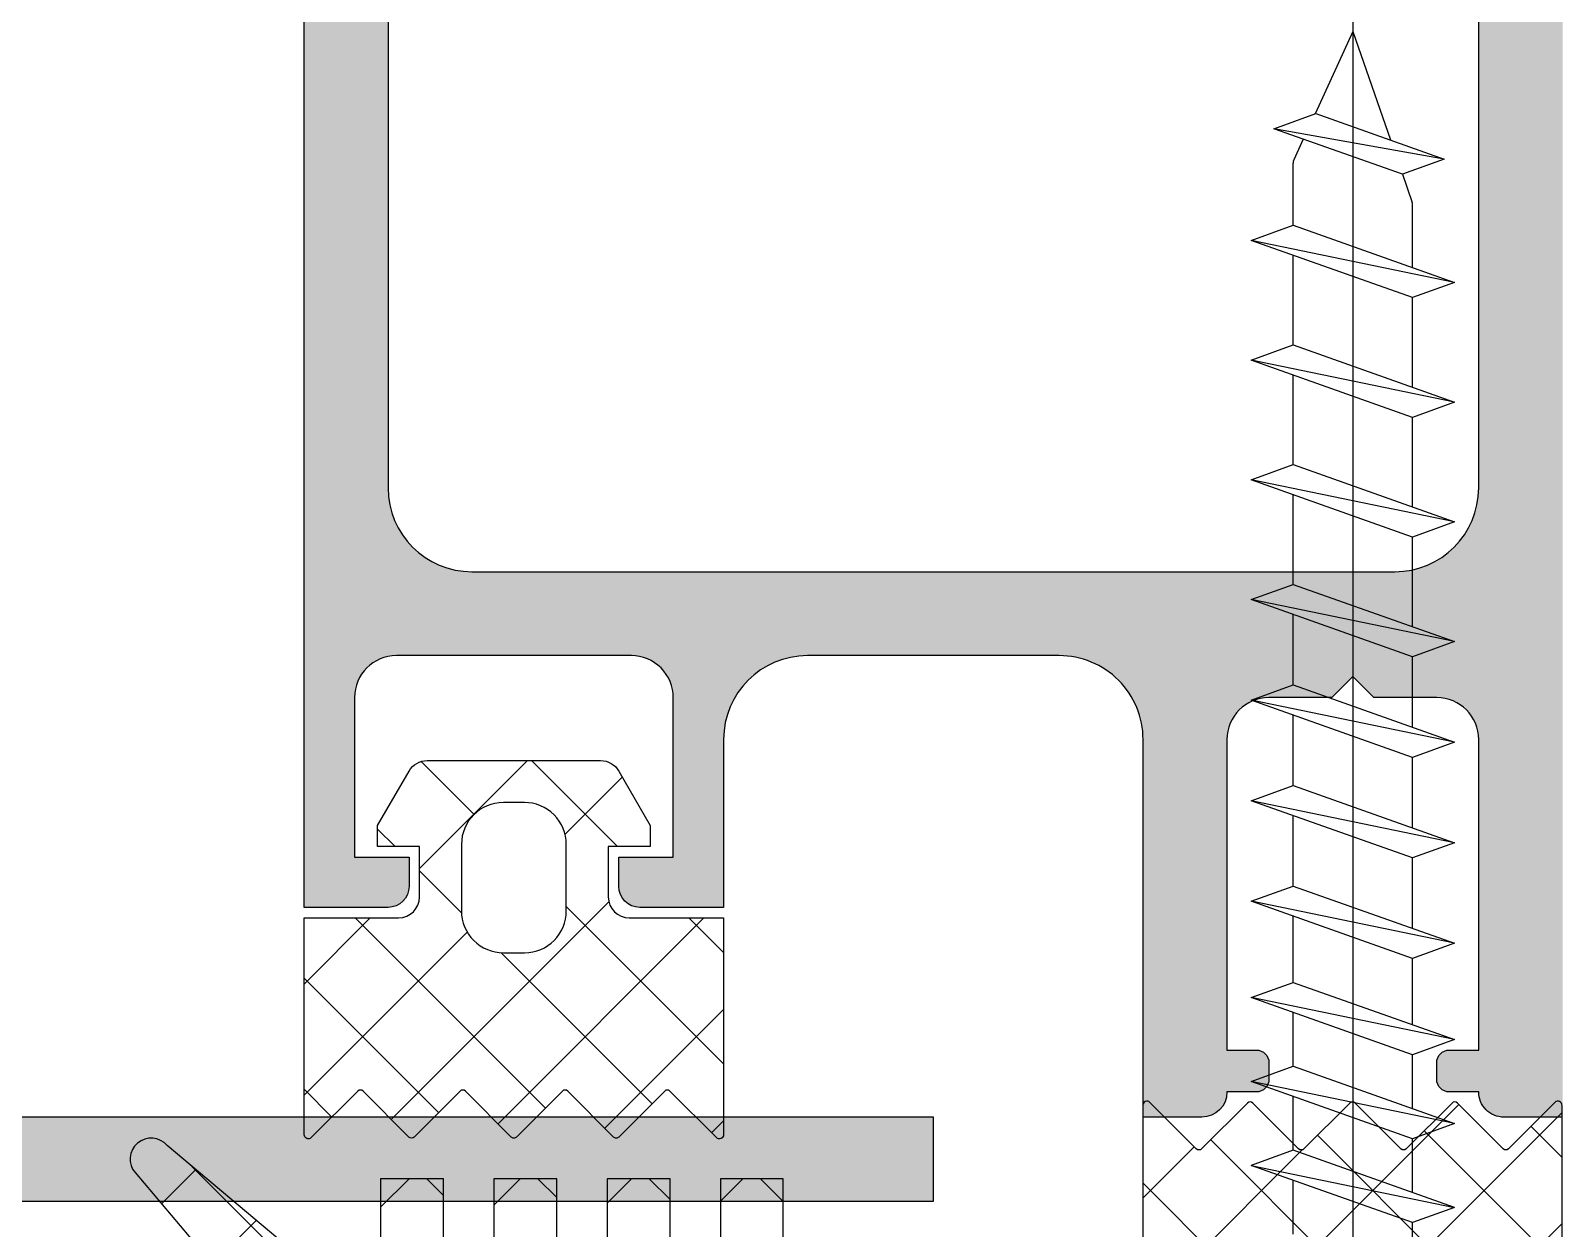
# Model space of a CAD drawing. Header units: millimetres. Extents: x 809 to 8159, y 33 to 4533.
# Drawn here: x 2927.15 to 2930.802, y 1915.356 to 1918.21 of the extents above; entities that cross this region are included whole.
import ezdxf

# ---------------------------------------------------------------- set-up
doc = ezdxf.new("R2010")
doc.units = ezdxf.units.MM
doc.linetypes.add('DASHDOT', pattern=[25.399999999999995, 12.7, -6.349999999999998, 0, -6.349999999999998])
for name, color, linetype in [('11', 11, 'Continuous'), ('EKSEN', 11, 'Continuous'), ('FITILLER', 240, 'Continuous'), ('GORUNUS-TARAMA', 11, 'Continuous')]:
    doc.layers.add(name, color=color, linetype=linetype)

# ---------------------------------------------------------------- blocks, each defined once
blk = doc.blocks.new('ajsdfxcvzx')
h = blk.add_hatch(color=256)
edge = h.paths.add_edge_path(flags=16)
edge.add_arc((34882.55768819842, -6671.153415649256), 1.400000000000043, 1.8758328224066645e-12, 45, ccw=False)
edge.add_line((34883.95768819842, -6671.153415649256), (34883.95768819842, -6672.053415649256))
edge.add_line((34883.95768819842, -6672.053415649257), (34884.15768819842, -6672.053415649257))
edge.add_arc((34884.15768819842, -6672.153415649256), 0.1, -90, 90, ccw=False)
edge.add_line((34884.15768819842, -6672.253415649257), (34883.95768819842, -6672.253415649257))
edge.add_line((34883.95768819842, -6672.253415649257), (34883.95768819842, -6674.153415649256))
edge.add_arc((34884.15768819842, -6674.153415649256), 0.2, 180, 270)
edge.add_line((34884.15768819842, -6674.353415649257), (34884.75768819842, -6674.353415649257))
edge.add_line((34884.75768819843, -6674.353415649257), (34885.75768819843, -6674.353415649257))
edge.add_line((34885.75768819843, -6674.353415649257), (34886.35768819843, -6674.353415649257))
edge.add_arc((34886.35768819843, -6674.153415649256), 0.2, 270, 360)
edge.add_line((34886.55768819842, -6674.153415649256), (34886.55768819842, -6672.453415649256))
edge.add_arc((34886.95768819842, -6672.453415649256), 0.4, 90, 180.0000000000016, ccw=False)
edge.add_line((34886.95768819842, -6672.053415649257), (34888.55768819842, -6672.053415649257))
edge.add_line((34888.55768819842, -6672.053415649257), (34888.55768819842, -6665.153415649257))
edge.add_line((34888.55768819842, -6665.153415649256), (34881.65768819842, -6665.153415649256))
edge.add_line((34881.65768819842, -6665.153415649256), (34881.65768819842, -6666.753415649257))
edge.add_arc((34881.25768819843, -6666.753415649257), 0.4, -90, 1.5916157281026244e-12, ccw=False)
edge.add_line((34881.25768819843, -6667.153415649256), (34879.55768819843, -6667.153415649256))
edge.add_arc((34879.55768819842, -6667.353415649257), 0.2, 90, 180)
edge.add_line((34879.35768819843, -6667.353415649257), (34879.35768819843, -6667.953415649257))
edge.add_line((34879.35768819843, -6667.953415649256), (34879.35768819843, -6668.953415649256))
edge.add_line((34879.35768819843, -6668.953415649256), (34879.35768819843, -6669.553415649257))
edge.add_arc((34879.55768819842, -6669.553415649257), 0.2, 180, 270)
edge.add_line((34879.55768819842, -6669.753415649257), (34881.45768819842, -6669.753415649257))
edge.add_line((34881.45768819842, -6669.753415649257), (34881.45768819842, -6669.553415649257))
edge.add_arc((34881.55768819842, -6669.553415649257), 0.1, 0, 180, ccw=False)
edge.add_line((34881.65768819842, -6669.553415649257), (34881.65768819842, -6669.753415649257))
edge.add_line((34881.65768819842, -6669.753415649257), (34882.55768819842, -6669.753415649257))
edge.add_arc((34882.55768819842, -6671.153415649256), 1.400000000000028, 44.99999999999949, 89.99999999999818, ccw=False)
edge = h.paths.add_edge_path()
edge.add_line((34885.75768819843, -6675.653415649256), (34885.75768819843, -6674.753415649257))
edge.add_arc((34885.55768819842, -6674.753415649257), 0.2, 1.6284e-12, 90)
edge.add_line((34885.55768819842, -6674.553415649257), (34884.95768819842, -6674.553415649257))
edge.add_arc((34884.95768819842, -6674.753415649257), 0.2, 90, 180)
edge.add_line((34884.75768819843, -6674.753415649257), (34884.75768819843, -6675.153415649257))
edge.add_line((34884.75768819843, -6675.153415649256), (34884.55768819843, -6675.153415649256))
edge.add_arc((34884.55768819842, -6675.103415649257), 0.05, 180, 270, ccw=False)
edge.add_line((34884.50768819843, -6675.103415649257), (34884.50768819843, -6675.033415649257))
edge.add_line((34884.50768819843, -6675.033415649256), (34884.63768819843, -6675.033415649256))
edge.add_line((34884.63768819843, -6675.033415649256), (34884.63768819843, -6674.653415649256))
edge.add_arc((34884.53768819843, -6674.653415649256), 0.1, 3.2569e-12, 90)
edge.add_line((34884.53768819843, -6674.553415649257), (34883.97768819843, -6674.553415649257))
edge.add_arc((34883.97768819843, -6674.653415649256), 0.1, 90, 180)
edge.add_line((34883.87768819842, -6674.653415649256), (34883.87768819842, -6675.033415649256))
edge.add_line((34883.87768819842, -6675.033415649256), (34884.00768819843, -6675.033415649256))
edge.add_line((34884.00768819843, -6675.033415649256), (34884.00768819843, -6675.103415649256))
edge.add_arc((34883.95768819842, -6675.103415649257), 0.05, 270, 359.9999999999088, ccw=False)
edge.add_line((34883.95768819842, -6675.153415649256), (34883.75768819843, -6675.153415649256))
edge.add_line((34883.75768819843, -6675.153415649256), (34883.75768819843, -6671.153415649256))
edge.add_arc((34882.55768819842, -6671.153415649256), 1.200000000000091, 1.6284e-12, 45.00000000000114)
edge.add_arc((34882.55768819842, -6671.153415649256), 1.199999999999945, 45.00000000000306, 90.00000000000216)
edge.add_line((34882.55768819842, -6669.953415649256), (34878.55768819842, -6669.953415649256))
edge.add_line((34878.55768819842, -6669.953415649256), (34878.55768819842, -6669.753415649257))
edge.add_arc((34878.60768819843, -6669.753415649257), 0.05, 90.00000000010408, 180.000000000013, ccw=False)
edge.add_line((34878.60768819843, -6669.703415649256), (34878.67768819843, -6669.703415649256))
edge.add_line((34878.67768819843, -6669.703415649256), (34878.67768819843, -6669.833415649256))
edge.add_line((34878.67768819843, -6669.833415649256), (34879.05768819843, -6669.833415649256))
edge.add_arc((34879.05768819842, -6669.733415649256), 0.1, 270, 360)
edge.add_line((34879.15768819842, -6669.733415649256), (34879.15768819842, -6669.173415649257))
edge.add_arc((34879.05768819842, -6669.173415649257), 0.1000000000000454, 359.9999999999772, 449.9999999999739)
edge.add_line((34879.05768819842, -6669.073415649256), (34878.67768819843, -6669.073415649256))
edge.add_line((34878.67768819843, -6669.073415649256), (34878.67768819843, -6669.203415649256))
edge.add_line((34878.67768819843, -6669.203415649256), (34878.60768819843, -6669.203415649256))
edge.add_arc((34878.60768819843, -6669.153415649256), 0.05, 180, 270, ccw=False)
edge.add_line((34878.55768819842, -6669.153415649256), (34878.55768819842, -6668.953415649256))
edge.add_line((34878.55768819842, -6668.953415649256), (34878.95768819842, -6668.953415649256))
edge.add_arc((34878.95768819842, -6668.753415649257), 0.2, 270, 360)
edge.add_line((34879.15768819842, -6668.753415649257), (34879.15768819842, -6668.153415649256))
edge.add_arc((34878.95768819842, -6668.153415649256), 0.2, 1.6284e-12, 90)
edge.add_line((34878.95768819842, -6667.953415649256), (34878.05768819842, -6667.953415649256))
edge.add_line((34878.05768819842, -6667.953415649256), (34878.05768819842, -6667.813415649256))
edge.add_arc((34878.11768819843, -6667.813415649256), 0.06000000000003639, 90, 180, ccw=False)
edge.add_line((34878.11768819843, -6667.753415649257), (34878.11768819843, -6667.683415649257))
edge.add_arc((34878.14768819843, -6667.683415649257), 0.02999999999992724, 90, 179.9999999999892, ccw=False)
edge.add_line((34878.14768819843, -6667.653415649256), (34878.18768819843, -6667.653415649256))
edge.add_arc((34878.18768819842, -6667.683415649257), 0.02999999999994998, 4.3428372009657323e-11, 90.00000000008691, ccw=False)
edge.add_line((34878.21768819842, -6667.683415649257), (34878.21768819842, -6667.753415649257))
edge.add_line((34878.21768819842, -6667.753415649257), (34878.95768819842, -6667.753415649257))
edge.add_arc((34878.95768819842, -6667.653415649256), 0.1, 270, 360)
edge.add_line((34879.05768819842, -6667.653415649256), (34879.05768819842, -6667.503415649257))
edge.add_line((34879.05768819842, -6667.503415649257), (34879.10768819842, -6667.453415649256))
edge.add_line((34879.10768819843, -6667.453415649256), (34879.05768819843, -6667.403415649256))
edge.add_line((34879.05768819842, -6667.403415649256), (34879.05768819842, -6667.253415649257))
edge.add_arc((34878.95768819842, -6667.253415649257), 0.1, 0, 90)
edge.add_line((34878.95768819842, -6667.153415649256), (34878.21768819842, -6667.153415649256))
edge.add_line((34878.21768819842, -6667.153415649256), (34878.21768819842, -6667.223415649256))
edge.add_arc((34878.18768819842, -6667.223415649257), 0.02999999999997271, 269.99999999991314, 359.9999999999566, ccw=False)
edge.add_line((34878.18768819842, -6667.253415649257), (34878.14768819842, -6667.253415649257))
edge.add_arc((34878.14768819843, -6667.223415649257), 0.02999999999993292, 180.0000000000109, 270, ccw=False)
edge.add_line((34878.11768819843, -6667.223415649257), (34878.11768819843, -6667.153415649256))
edge.add_arc((34878.11768819843, -6667.093415649257), 0.06000000000003639, 180, 270, ccw=False)
edge.add_line((34878.05768819842, -6667.093415649257), (34878.05768819842, -6666.953415649256))
edge.add_line((34878.05768819842, -6666.953415649256), (34881.25768819843, -6666.953415649256))
edge.add_arc((34881.25768819843, -6666.753415649257), 0.2, 270, 360)
edge.add_line((34881.45768819842, -6666.753415649257), (34881.45768819842, -6666.483415649257))
edge.add_line((34881.45768819842, -6666.483415649256), (34881.48768819842, -6666.453415649256))
edge.add_line((34881.48768819842, -6666.453415649256), (34881.45768819842, -6666.423415649257))
edge.add_line((34881.45768819842, -6666.423415649257), (34881.45768819842, -6665.953415649256))
edge.add_line((34881.45768819842, -6665.953415649256), (34881.45768819842, -6665.803415649257))
edge.add_arc((34881.40768819842, -6665.803415649257), 0.05, 0, 90)
edge.add_line((34881.40768819842, -6665.753415649257), (34881.31053091089, -6665.753415649257))
edge.add_arc((34881.31053091089, -6665.803415649257), 0.04999999999992042, 90.00000000005213, 135.0000000000276)
edge.add_line((34881.27517557184, -6665.768060310197), (34881.26233285936, -6665.780903022672))
edge.add_arc((34881.29768819842, -6665.816258361731), 0.05000000000000041, 135.0000000000092, 180.000000000013)
edge.add_line((34881.24768819843, -6665.816258361731), (34881.24768819843, -6665.903415649257))
edge.add_arc((34881.19768819842, -6665.903415649256), 0.05, -90, 0, ccw=False)
edge.add_line((34881.19768819842, -6665.953415649256), (34880.75768819843, -6665.953415649256))
edge.add_line((34880.75768819843, -6665.953415649256), (34880.75768819843, -6665.753415649257))
edge.add_arc((34880.80768819842, -6665.753415649257), 0.05, 90, 180, ccw=False)
edge.add_line((34880.80768819842, -6665.703415649256), (34880.87768819842, -6665.703415649256))
edge.add_line((34880.87768819842, -6665.703415649256), (34880.87768819842, -6665.793415649257))
edge.add_line((34880.87768819842, -6665.793415649257), (34881.0169775203, -6665.793415649257))
edge.add_arc((34881.01697752031, -6665.743415649256), 0.05, 270, 315)
edge.add_line((34881.05233285937, -6665.778770988316), (34881.22304353749, -6665.608060310197))
edge.add_arc((34881.25839887654, -6665.643415649257), 0.05000000000000443, 90, 135.0000000000046, ccw=False)
edge.add_line((34881.25839887654, -6665.593415649257), (34881.35768819842, -6665.593415649257))
edge.add_arc((34881.35768819843, -6665.493415649256), 0.1, 270, 360)
edge.add_line((34881.45768819842, -6665.493415649256), (34881.45768819842, -6665.213415649257))
edge.add_arc((34881.35768819843, -6665.213415649257), 0.1, 0, 90)
edge.add_line((34881.35768819843, -6665.113415649257), (34880.87768819842, -6665.113415649257))
edge.add_line((34880.87768819842, -6665.113415649257), (34880.87768819842, -6665.203415649257))
edge.add_line((34880.87768819842, -6665.203415649256), (34880.80768819842, -6665.203415649256))
edge.add_arc((34880.80768819842, -6665.153415649256), 0.05, 180, 270, ccw=False)
edge.add_line((34880.75768819843, -6665.153415649256), (34880.75768819843, -6664.953415649256))
edge.add_line((34880.75768819843, -6664.953415649256), (34888.75768819843, -6664.953415649256))
edge.add_line((34888.75768819843, -6664.953415649256), (34888.75768819843, -6672.953415649256))
edge.add_line((34888.75768819843, -6672.953415649256), (34888.55768819843, -6672.953415649256))
edge.add_arc((34888.55768819842, -6672.903415649256), 0.05, 180, 270, ccw=False)
edge.add_line((34888.50768819843, -6672.903415649256), (34888.50768819843, -6672.833415649256))
edge.add_line((34888.50768819843, -6672.833415649256), (34888.59768819842, -6672.833415649256))
edge.add_line((34888.59768819842, -6672.833415649256), (34888.59768819842, -6672.353415649257))
edge.add_arc((34888.49768819843, -6672.353415649257), 0.1, 0, 90)
edge.add_line((34888.49768819843, -6672.253415649257), (34888.21768819843, -6672.253415649257))
edge.add_arc((34888.21768819842, -6672.353415649257), 0.1, 90, 180)
edge.add_line((34888.11768819843, -6672.353415649257), (34888.11768819843, -6672.452704971139))
edge.add_arc((34888.06768819843, -6672.452704971138), 0.05, 314.99999999993094, 359.9999999999544, ccw=False)
edge.add_line((34888.10304353749, -6672.488060310197), (34887.93233285937, -6672.658770988316))
edge.add_arc((34887.96768819842, -6672.694126327375), 0.05000000000000041, 135.0000000000092, 180.000000000013)
edge.add_line((34887.91768819842, -6672.694126327375), (34887.91768819842, -6672.833415649256))
edge.add_line((34887.91768819842, -6672.833415649256), (34888.00768819843, -6672.833415649256))
edge.add_line((34888.00768819843, -6672.833415649256), (34888.00768819843, -6672.903415649256))
edge.add_arc((34887.95768819842, -6672.903415649256), 0.05, -90, 0, ccw=False)
edge.add_line((34887.95768819842, -6672.953415649256), (34887.75768819843, -6672.953415649256))
edge.add_line((34887.75768819843, -6672.953415649256), (34887.75768819843, -6672.513415649257))
edge.add_arc((34887.80768819842, -6672.513415649257), 0.05, 90, 180, ccw=False)
edge.add_line((34887.80768819842, -6672.463415649257), (34887.89484548595, -6672.463415649257))
edge.add_arc((34887.89484548595, -6672.413415649256), 0.04999999999998864, 270, 315.0000000000092)
edge.add_line((34887.93020082501, -6672.448770988316), (34887.94304353748, -6672.435928275841))
edge.add_arc((34887.90768819842, -6672.400572936782), 0.04999999999995219, 314.9999999999171, 359.9999999998827)
edge.add_line((34887.95768819842, -6672.400572936782), (34887.95768819842, -6672.303415649257))
edge.add_arc((34887.90768819842, -6672.303415649257), 0.05, 0, 90)
edge.add_line((34887.90768819842, -6672.253415649257), (34887.75768819842, -6672.253415649257))
edge.add_line((34887.75768819843, -6672.253415649257), (34887.28768819843, -6672.253415649257))
edge.add_line((34887.28768819843, -6672.253415649257), (34887.25768819843, -6672.223415649257))
edge.add_line((34887.25768819843, -6672.223415649257), (34887.22768819843, -6672.253415649257))
edge.add_line((34887.22768819843, -6672.253415649257), (34886.95768819842, -6672.253415649257))
edge.add_arc((34886.95768819842, -6672.453415649256), 0.2, 90, 180)
edge.add_line((34886.75768819843, -6672.453415649256), (34886.75768819843, -6675.653415649256))
edge.add_line((34886.75768819843, -6675.653415649256), (34886.61768819843, -6675.653415649256))
edge.add_arc((34886.61768819843, -6675.593415649257), 0.06000000000003639, 180, 270, ccw=False)
edge.add_line((34886.55768819842, -6675.593415649257), (34886.48768819842, -6675.593415649257))
edge.add_arc((34886.48768819842, -6675.563415649256), 0.02999999999992724, 180, 270, ccw=False)
edge.add_line((34886.45768819842, -6675.563415649256), (34886.45768819842, -6675.523415649256))
edge.add_arc((34886.48768819842, -6675.523415649256), 0.02999999999997271, 90.00000000008691, 180.0000000001303, ccw=False)
edge.add_line((34886.48768819842, -6675.493415649256), (34886.55768819842, -6675.493415649256))
edge.add_line((34886.55768819842, -6675.493415649256), (34886.55768819842, -6674.753415649257))
edge.add_arc((34886.45768819842, -6674.753415649257), 0.1, 0, 90)
edge.add_line((34886.45768819842, -6674.653415649256), (34886.30768819842, -6674.653415649256))
edge.add_line((34886.30768819842, -6674.653415649256), (34886.25768819843, -6674.603415649256))
edge.add_line((34886.25768819843, -6674.603415649257), (34886.20768819842, -6674.653415649257))
edge.add_line((34886.20768819842, -6674.653415649256), (34886.05768819842, -6674.653415649256))
edge.add_arc((34886.05768819842, -6674.753415649257), 0.1, 90, 180)
edge.add_line((34885.95768819842, -6674.753415649257), (34885.95768819842, -6675.493415649256))
edge.add_line((34885.95768819842, -6675.493415649256), (34886.02768819842, -6675.493415649256))
edge.add_arc((34886.02768819842, -6675.523415649256), 0.02999999999994998, -1.3028511602897197e-10, 89.9999999999132, ccw=False)
edge.add_line((34886.05768819842, -6675.523415649257), (34886.05768819842, -6675.563415649257))
edge.add_arc((34886.02768819842, -6675.563415649256), 0.02999999999992724, -90, 0, ccw=False)
edge.add_line((34886.02768819842, -6675.593415649257), (34885.95768819842, -6675.593415649257))
edge.add_arc((34885.89768819843, -6675.593415649257), 0.06000000000003639, -90, 0, ccw=False)
edge.add_line((34885.89768819843, -6675.653415649256), (34885.75768819843, -6675.653415649256))
h = blk.add_hatch(color=256)
edge = h.paths.add_edge_path()
edge.add_line((34878.05768819842, -6668.453415649256), (34877.85768819843, -6668.453415649256))
edge.add_line((34877.85768819843, -6668.453415649256), (34877.85768819843, -6675.553415649257))
edge.add_arc((34878.15768819843, -6675.553415649259), 0.3000000000029104, 179.9999999994789, 269.9999999986104)
edge.add_line((34878.15768819842, -6675.853415649257), (34885.25768819843, -6675.853415649257))
edge.add_line((34885.25768819843, -6675.853415649257), (34885.25768819843, -6675.653415649256))
edge.add_line((34885.25768819843, -6675.653415649256), (34878.15768819842, -6675.653415649256))
edge.add_arc((34878.15768819842, -6675.553415649258), 0.09999999999854481, 179.9999999994789, 270, ccw=False)
edge.add_line((34878.05768819842, -6675.553415649257), (34878.05768819842, -6668.453415649256))
at = {"layer": 'FITILLER'}
h = blk.add_hatch(dxfattribs=at)
h.set_pattern_fill('NET', color=256, scale=1.499999999999999, angle=135, style=0)
h.set_pattern_definition([(45.00000000000001, (34896.50427770503, -6688.793322315773), (0.1325825214724776, -0.1325825214724776), []), (314.9999999999999, (34896.50427770503, -6688.793322315773), (-0.1325825214724775, -0.1325825214724777), [])])
edge = h.paths.add_edge_path(flags=16)
edge.add_arc((34884.28268819842, -6675.161689555365), 0.1000000000021828, 270, 359.9999999984367)
edge.add_line((34884.38268819843, -6675.161689555368), (34884.38268819843, -6675.003415649257))
edge.add_arc((34884.28268819842, -6675.00341564926), 0.1000000000058208, 2.084408315922602e-09, 90)
edge.add_line((34884.28268819842, -6674.903415649257), (34884.23268819843, -6674.903415649257))
edge.add_arc((34884.23268819843, -6675.003415649257), 0.0999999999994543, 90.00000000416884, 180)
edge.add_line((34884.13268819843, -6675.003415649257), (34884.13268819843, -6675.161689555368))
edge.add_arc((34884.23268819843, -6675.161689555369), 0.1000000000058208, 179.9999999994789, 269.9999999958312)
edge.add_line((34884.23268819843, -6675.261689555367), (34884.28268819842, -6675.261689555367))
edge = h.paths.add_edge_path()
edge.add_line((34884.75768819843, -6675.178415649257), (34884.75768819843, -6675.695210047061))
edge.add_arc((34884.74768819843, -6675.695210047059), 0.01000000000203727, 224.9999999668373, 359.999999989578, ccw=False)
edge.add_line((34884.74061713061, -6675.70228111487), (34884.62982775252, -6675.591491736699))
edge.add_arc((34884.62351099959, -6675.597808489632), 0.008933237665922826, 45.00000001649905, 135.0000000164991)
edge.add_line((34884.61719424665, -6675.591491736699), (34884.50788681874, -6675.700799164523))
edge.add_arc((34884.50157006581, -6675.694482411587), 0.008933237667852156, 224.9999999752514, 314.99999997112667, ccw=False)
edge.add_line((34884.49525331287, -6675.700799164519), (34884.38594588514, -6675.591491736699))
edge.add_arc((34884.3796291322, -6675.597808489636), 0.008933237673640144, 45, 135)
edge.add_line((34884.37331237926, -6675.591491736699), (34884.26400495136, -6675.700799164523))
edge.add_arc((34884.25768819842, -6675.694482411584), 0.008933237675569472, 224.9999999917505, 314.9999999876257, ccw=False)
edge.add_line((34884.25137144548, -6675.700799164519), (34884.14206401775, -6675.591491736699))
edge.add_arc((34884.13574726482, -6675.597808489636), 0.008933237673640144, 45, 135)
edge.add_line((34884.12943051188, -6675.591491736699), (34884.02012308397, -6675.700799164521))
edge.add_arc((34884.01380633104, -6675.694482411587), 0.008933237665922826, 224.9999999835009, 314.99999998350097, ccw=False)
edge.add_line((34884.00748957811, -6675.700799164521), (34883.89818215037, -6675.591491736699))
edge.add_arc((34883.89186539743, -6675.597808489636), 0.008933237673640144, 45, 135)
edge.add_line((34883.8855486445, -6675.591491736699), (34883.77475926623, -6675.702281114955))
edge.add_arc((34883.76768819842, -6675.695210047144), 0.009999999999435752, 179.999999994789, 315.00000000368476, ccw=False)
edge.add_line((34883.75768819843, -6675.695210047144), (34883.75768819843, -6675.178415649257))
edge.add_line((34883.75768819843, -6675.178415649257), (34883.98268819843, -6675.178415649257))
edge.add_arc((34883.98268819843, -6675.128415649258), 0.04999999999836291, 270, 360.0000000020844)
edge.add_line((34884.03268819842, -6675.128415649257), (34884.03268819842, -6675.008415649257))
edge.add_line((34884.03268819842, -6675.008415649257), (34883.93268819842, -6675.008415649257))
edge.add_line((34883.93268819842, -6675.008415649257), (34883.93268819842, -6674.958415649256))
edge.add_line((34883.93268819842, -6674.958415649256), (34884.00774373342, -6674.828415649257))
edge.add_arc((34884.0510450036, -6674.853415649258), 0.04999999999513757, 89.99999999166238, 149.999999996061, ccw=False)
edge.add_line((34884.05104500361, -6674.803415649257), (34884.46433139324, -6674.803415649257))
edge.add_arc((34884.46433139324, -6674.853415649258), 0.05000000000109139, 29.999999999770182, 90, ccw=False)
edge.add_line((34884.50763266343, -6674.828415649257), (34884.58268819842, -6674.958415649256))
edge.add_line((34884.58268819842, -6674.958415649256), (34884.58268819842, -6675.008415649257))
edge.add_line((34884.58268819842, -6675.008415649257), (34884.48268819843, -6675.008415649257))
edge.add_line((34884.48268819843, -6675.008415649257), (34884.48268819843, -6675.128415649257))
edge.add_arc((34884.53268819843, -6675.128415649258), 0.05000000000291038, 179.9999999979156, 269.9999999916624)
edge.add_line((34884.53268819842, -6675.178415649257), (34884.75768819843, -6675.178415649257))
h = blk.add_hatch(dxfattribs=at)
h.set_pattern_fill('NET', color=256, scale=1.499999999999999, angle=135, style=0)
h.set_pattern_definition([(134.9999999999999, (34808.22558262694, -6694.463468354938), (-0.1325825214724775, -0.1325825214724777), []), (225, (34808.22558262694, -6694.463468354938), (0.1325825214724776, -0.1325825214724777), [])])
edge = h.paths.add_edge_path(flags=16)
edge.add_arc((34886.28170204256, -6676.158851793674), 0.1000000000030923, 2.084391326206969e-09, 90, ccw=False)
edge.add_line((34886.38170204256, -6676.158851793671), (34886.38170204256, -6676.317125699782))
edge.add_arc((34886.28170204256, -6676.317125699779), 0.1000000000058208, 270, 359.9999999984367, ccw=False)
edge.add_line((34886.28170204256, -6676.417125699782), (34886.23170204256, -6676.417125699782))
edge.add_arc((34886.23170204257, -6676.317125699783), 0.09999999999854481, 179.9999999994789, 269.99999999583116, ccw=False)
edge.add_line((34886.13170204256, -6676.317125699782), (34886.13170204256, -6676.158851793671))
edge.add_arc((34886.23170204257, -6676.158851793671), 0.1000000000058208, 90.00000000416878, 180, ccw=False)
edge.add_line((34886.23170204256, -6676.058851793671), (34886.28170204256, -6676.058851793671))
edge = h.paths.add_edge_path()
edge.add_line((34886.75670204256, -6676.142125699782), (34886.75670204256, -6675.625331301978))
edge.add_arc((34886.74670204256, -6675.625331301977), 0.01000000000203727, 359.999999994789, 495.000000014739)
edge.add_line((34886.73963097475, -6675.618260234169), (34886.62884159666, -6675.729049612341))
edge.add_arc((34886.62252484373, -6675.722732859404), 0.008933237673640144, 225, 315, ccw=False)
edge.add_line((34886.61620809079, -6675.729049612341), (34886.50690066288, -6675.619742184515))
edge.add_arc((34886.50058390995, -6675.626058937455), 0.008933237675569472, 45.00000001237427, 135.0000000123743)
edge.add_line((34886.49426715701, -6675.619742184521), (34886.38495972927, -6675.729049612341))
edge.add_arc((34886.37864297634, -6675.722732859407), 0.008933237665922826, 224.9999999835009, 314.99999998350097, ccw=False)
edge.add_line((34886.37232622341, -6675.729049612341), (34886.26301879549, -6675.619742184515))
edge.add_arc((34886.25670204256, -6675.626058937451), 0.008933237667852156, 45.00000002887334, 135.0000000288733)
edge.add_line((34886.25038528963, -6675.619742184521), (34886.14107786189, -6675.729049612341))
edge.add_arc((34886.13476110895, -6675.722732859404), 0.008933237673640144, 225, 315, ccw=False)
edge.add_line((34886.12844435601, -6675.729049612341), (34886.01913692812, -6675.619742184518))
edge.add_arc((34886.01282017518, -6675.626058937455), 0.008933237673640144, 45, 135)
edge.add_line((34886.00650342224, -6675.619742184518), (34885.8971959945, -6675.729049612341))
edge.add_arc((34885.89087924157, -6675.722732859404), 0.008933237673640144, 225, 315, ccw=False)
edge.add_line((34885.88456248863, -6675.729049612341), (34885.77377311037, -6675.618260234083))
edge.add_arc((34885.76670204256, -6675.625331301894), 0.009999999999435752, 44.99999999631525, 180.000000005211)
edge.add_line((34885.75670204256, -6675.625331301895), (34885.75670204256, -6676.142125699782))
edge.add_line((34885.75670204256, -6676.142125699782), (34885.98170204256, -6676.142125699782))
edge.add_arc((34885.98170204256, -6676.192125699779), 0.04999999999745341, -3.126615411019884e-09, 90, ccw=False)
edge.add_line((34886.03170204256, -6676.192125699782), (34886.03170204256, -6676.312125699782))
edge.add_line((34886.03170204256, -6676.312125699782), (34885.93170204257, -6676.312125699782))
edge.add_line((34885.93170204257, -6676.312125699782), (34885.93170204257, -6676.362125699782))
edge.add_line((34885.93170204257, -6676.362125699782), (34886.00675757756, -6676.492125699782))
edge.add_arc((34886.05005884774, -6676.467125699787), 0.04999999999240908, 209.9999999985236, 270)
edge.add_line((34886.05005884774, -6676.517125699782), (34886.46334523738, -6676.517125699782))
edge.add_arc((34886.46334523738, -6676.467125699787), 0.04999999999472493, 270, 330.0000000014764)
edge.add_line((34886.50664650757, -6676.492125699782), (34886.58170204256, -6676.362125699782))
edge.add_line((34886.58170204256, -6676.362125699782), (34886.58170204256, -6676.312125699782))
edge.add_line((34886.58170204256, -6676.312125699782), (34886.48170204256, -6676.312125699782))
edge.add_line((34886.48170204256, -6676.312125699782), (34886.48170204256, -6676.192125699782))
edge.add_arc((34886.53170204256, -6676.192125699779), 0.05000000000291038, 90.00000000833762, 180.0000000031266, ccw=False)
edge.add_line((34886.53170204256, -6676.142125699782), (34886.75670204256, -6676.142125699782))
h = blk.add_hatch(dxfattribs=at)
h.set_pattern_fill('NET', color=256, scale=1.499999999999999, angle=135, style=0)
h.set_pattern_definition([(45.00000000000003, (34900.74580010236, -6690.569310699352), (0.1325825214724776, -0.1325825214724776), []), (314.9999999999999, (34900.74580010236, -6690.569310699352), (-0.1325825214724775, -0.1325825214724777), [])])
edge = h.paths.add_edge_path(flags=16)
edge.add_arc((34884.37496762442, -6676.32532972287), 0.0999999999994543, 179.9999999994789, 269.99999999583116, ccw=False)
edge.add_line((34884.27496762441, -6676.325329722869), (34884.27496762441, -6676.200329722869))
edge.add_arc((34884.37496762442, -6676.200329722869), 0.1000000000058208, 90.00000000416878, 180, ccw=False)
edge.add_line((34884.37496762441, -6676.10032972287), (34884.42496762441, -6676.10032972287))
edge.add_arc((34884.42496762441, -6676.200329722873), 0.1000000000030923, 2.084391326206969e-09, 90, ccw=False)
edge.add_line((34884.52496762441, -6676.200329722869), (34884.52496762441, -6676.325329722869))
edge.add_arc((34884.42496762441, -6676.325329722867), 0.1000000000058208, 270, 359.9999999984367, ccw=False)
edge.add_line((34884.42496762441, -6676.42532972287), (34884.37496762441, -6676.42532972287))
edge = h.paths.add_edge_path()
edge.add_arc((34883.41643577598, -6676.168541348883), 0.2000000000014111, 10.000000001706383, 40.233142158142925, ccw=False)
edge.add_line((34883.61339732658, -6676.133811713344), (34883.63715689394, -6676.268558915723))
edge.add_arc((34883.68639728158, -6676.259876506842), 0.04999999999764103, 189.9999999969365, 254.9999999982706)
edge.add_line((34883.67345632933, -6676.308172798154), (34883.74268819843, -6676.326723421569))
edge.add_line((34883.74268819843, -6676.326723421569), (34883.74268819843, -6676.15032972287))
edge.add_line((34883.74268819843, -6676.15032972287), (34884.12496762441, -6676.15032972287))
edge.add_arc((34884.12496762441, -6676.200329722868), 0.04999999999745341, -2.084391326206969e-09, 90, ccw=False)
edge.add_line((34884.17496762441, -6676.200329722869), (34884.17496762441, -6676.32032972287))
edge.add_line((34884.17496762441, -6676.32032972287), (34884.07496762442, -6676.32032972287))
edge.add_line((34884.07496762442, -6676.32032972287), (34884.07496762442, -6676.370329722869))
edge.add_line((34884.07496762442, -6676.370329722869), (34884.15002315941, -6676.50032972287))
edge.add_arc((34884.19332442959, -6676.475329722874), 0.04999999999240908, 209.9999999985236, 270)
edge.add_line((34884.19332442959, -6676.52532972287), (34884.60661081923, -6676.52532972287))
edge.add_arc((34884.60661081923, -6676.475329722874), 0.04999999999563443, 270, 330.0000000014764)
edge.add_line((34884.64991208942, -6676.50032972287), (34884.72496762441, -6676.370329722869))
edge.add_line((34884.72496762441, -6676.370329722869), (34884.72496762441, -6676.32032972287))
edge.add_line((34884.72496762441, -6676.32032972287), (34884.62496762441, -6676.32032972287))
edge.add_line((34884.62496762441, -6676.32032972287), (34884.62496762441, -6676.200329722869))
edge.add_arc((34884.67496762441, -6676.200329722868), 0.05000000000291038, 90.00000000833762, 180.0000000020844, ccw=False)
edge.add_line((34884.67496762441, -6676.15032972287), (34884.89996762441, -6676.15032972287))
edge.add_line((34884.89996762441, -6676.15032972287), (34884.89996762441, -6675.80032972287))
edge.add_line((34884.89996762441, -6675.80032972287), (34884.74996762441, -6675.80032972287))
edge.add_line((34884.74996762441, -6675.80032972287), (34884.74996762441, -6675.950329722869))
edge.add_arc((34884.69996762441, -6675.950329722871), 0.05000000000291038, -89.99999999166238, 2.084391326206969e-09, ccw=False)
edge.add_line((34884.69996762442, -6676.00032972287), (34884.67996762441, -6676.00032972287))
edge.add_arc((34884.67996762441, -6675.950329722868), 0.05000000000200089, 180.0000000020844, 270, ccw=False)
edge.add_line((34884.62996762441, -6675.950329722869), (34884.62996762441, -6675.80032972287))
edge.add_line((34884.62996762441, -6675.80032972287), (34884.47996762441, -6675.80032972287))
edge.add_line((34884.47996762441, -6675.80032972287), (34884.47996762441, -6675.950329722869))
edge.add_arc((34884.42996762441, -6675.950329722868), 0.05000000000291038, 270, 359.9999999979156, ccw=False)
edge.add_line((34884.42996762441, -6676.00032972287), (34884.40996762441, -6676.00032972287))
edge.add_arc((34884.40996762442, -6675.950329722871), 0.04999999999836291, 179.9999999979156, 269.9999999916624, ccw=False)
edge.add_line((34884.35996762441, -6675.950329722869), (34884.35996762441, -6675.80032972287))
edge.add_line((34884.35996762441, -6675.80032972287), (34884.20996762441, -6675.80032972287))
edge.add_line((34884.20996762441, -6675.80032972287), (34884.20996762441, -6675.950329722869))
edge.add_arc((34884.15996762441, -6675.950329722868), 0.05000000000291038, 270, 359.9999999979156, ccw=False)
edge.add_line((34884.15996762441, -6676.00032972287), (34884.13996762441, -6676.00032972287))
edge.add_arc((34884.13996762441, -6675.950329722871), 0.04999999999836291, 179.9999999979156, 270, ccw=False)
edge.add_line((34884.08996762442, -6675.950329722869), (34884.08996762442, -6675.80032972287))
edge.add_line((34884.08996762442, -6675.80032972287), (34883.93996762441, -6675.80032972287))
edge.add_line((34883.93996762441, -6675.80032972287), (34883.93996762441, -6675.950329722869))
edge.add_arc((34883.88996762441, -6675.950329722868), 0.05000000000291038, 270, 359.9999999979156, ccw=False)
edge.add_line((34883.88996762441, -6676.00032972287), (34883.78180621746, -6676.00032972287))
edge.add_arc((34883.78180621746, -6675.95032972286), 0.05000000000927685, 230.0000000002558, 270, ccw=False)
edge.add_line((34883.74966683697, -6675.988631945025), (34883.43085932555, -6675.721120679772))
edge.add_arc((34883.39268819842, -6675.753415649257), 0.05000000000056654, 40.2331421552053, 220.2331421605906)
edge.add_line((34883.3545170713, -6675.785710618741), (34883.56912028448, -6676.039361470937))
at = {"elevation": -1.177796e-10}
for points in [[(34885.75768819843, -6675.653415649256), (34885.75768819843, -6674.753415649257, 0.4142135623730784), (34885.55768819842, -6674.553415649257), (34884.95768819842, -6674.553415649257, 0.4142135623730951), (34884.75768819843, -6674.753415649257), (34884.75768819843, -6675.153415649256), (34884.55768819842, -6675.153415649256, -0.4142135623730951), (34884.50768819843, -6675.103415649257), (34884.50768819843, -6675.033415649256), (34884.63768819843, -6675.033415649256), (34884.63768819843, -6674.653415649256, 0.4142135623730617), (34884.53768819843, -6674.553415649257), (34883.97768819843, -6674.553415649257, 0.4142135623730951), (34883.87768819842, -6674.653415649256), (34883.87768819842, -6675.033415649256), (34884.00768819843, -6675.033415649256), (34884.00768819843, -6675.103415649257, -0.4142135623726955), (34883.95768819842, -6675.153415649256), (34883.75768819843, -6675.153415649256), (34883.75768819843, -6671.153415649256, 0.1989123673796528), (34883.40621633585, -6670.304887511833, 0.1989123673796528), (34882.55768819842, -6669.953415649256)], [(34886.75768819843, -6675.653415649256), (34886.61768819843, -6675.653415649256, -0.4142135623730951), (34886.55768819842, -6675.593415649257), (34886.48768819842, -6675.593415649257, -0.4142135623729843), (34886.45768819842, -6675.563415649256), (34886.45768819842, -6675.523415649257, -0.4142135623735391), (34886.48768819842, -6675.493415649256), (34886.55768819842, -6675.493415649256), (34886.55768819842, -6674.753415649257, 0.4142135623730951), (34886.45768819842, -6674.653415649256), (34886.30768819842, -6674.653415649256), (34886.25768819843, -6674.603415649257), (34886.20768819842, -6674.653415649256), (34886.05768819842, -6674.653415649256, 0.4142135623730951), (34885.95768819842, -6674.753415649257), (34885.95768819842, -6675.493415649256), (34886.02768819842, -6675.493415649256, -0.4142135623735389), (34886.05768819842, -6675.523415649257), (34886.05768819842, -6675.563415649256, -0.4142135623729843), (34886.02768819842, -6675.593415649257), (34885.95768819842, -6675.593415649257, -0.4142135623730951), (34885.89768819843, -6675.653415649256), (34885.75768819843, -6675.653415649256), (34885.75768819843, -6675.153415649256)], [(34882.55768819842, -6669.753415649257, -0.198912367379652), (34883.54763769209, -6670.163466155595, -0.198912367379652), (34883.95768819842, -6671.153415649256), (34883.95768819842, -6672.053415649257), (34884.15768819842, -6672.053415649257, -0.9999999999999998), (34884.15768819842, -6672.253415649257), (34883.95768819842, -6672.253415649257), (34883.95768819842, -6674.153415649256, 0.4142135623730951), (34884.15768819842, -6674.353415649257), (34884.75768819843, -6674.353415649257), (34885.75768819843, -6674.353415649257), (34886.35768819843, -6674.353415649257, 0.4142135623730951), (34886.55768819842, -6674.153415649256), (34886.55768819842, -6672.453415649256, -0.4142135623731117), (34886.95768819842, -6672.053415649257), (34888.55768819842, -6672.053415649257), (34888.55768819842, -6665.153415649256)]]:
    blk.add_lwpolyline(points, format="xyb", dxfattribs=at)
blk.add_lwpolyline([(34878.05768819842, -6668.453415649256), (34877.85768819843, -6668.453415649256), (34877.85768819843, -6675.553415649257, 0.4142135623730951), (34878.15768819842, -6675.853415649257), (34885.25768819843, -6675.853415649257), (34885.25768819843, -6675.653415649256), (34878.15768819842, -6675.653415649256, -0.4142135623730956), (34878.05768819842, -6675.553415649257)], format="xyb", close=True, dxfattribs=at)
at = {"layer": '11'}
for p, q in [((34886.25768819843, -6673.06542246949), (34886.16754942646, -6673.261624791052)), ((34886.25768819843, -6673.06542246949), (34886.34731984923, -6673.324093505827)), ((34886.06932885812, -6673.297374154321), (34886.16933577803, -6673.260974612253)), ((34886.16933577803, -6673.260974612253), (34886.47571738675, -6673.369627414851)), ((34886.47571738675, -6673.369627414851), (34886.06932885812, -6673.297374154321)), ((34886.37571046683, -6673.40602695692), (34886.06932885812, -6673.297374154321)), ((34886.13966593001, -6673.32231794915), (34886.1171968321, -6673.371225750723)), ((34886.11537065855, -6673.527246136569), (34886.11537065855, -6673.379575123885)), ((34886.47571738675, -6673.369627414851), (34886.37571046683, -6673.40602695692)), ((34886.37571046683, -6673.40602695692), (34886.39890338849, -6673.4729602001)), ((34886.40000573829, -6673.628186918433), (34886.40000573829, -6673.479508391994)), ((34886.01536373864, -6673.563645678637), (34886.11537065855, -6673.527246136569)), ((34886.11537065855, -6673.527246136569), (34886.5000126582, -6673.663652598548)), ((34886.11537065855, -6673.527246136569), (34886.5000126582, -6673.663652598548)), ((34886.40000573829, -6673.700052140615), (34886.01536373864, -6673.563645678637)), ((34886.5000126582, -6673.663652598548), (34886.01536373864, -6673.563645678637)), ((34886.11537065855, -6673.812655433218), (34886.11537065855, -6673.599111358752)), ((34886.5000126582, -6673.663652598548), (34886.40000573829, -6673.700052140615)), ((34886.40000573829, -6673.913596215081), (34886.40000573829, -6673.700052140615)), ((34886.01536373864, -6673.849054975286), (34886.11537065855, -6673.812655433218)), ((34886.11537065855, -6673.812655433218), (34886.5000126582, -6673.949061895196)), ((34886.11537065855, -6673.812655433218), (34886.5000126582, -6673.949061895196)), ((34886.5000126582, -6673.949061895196), (34886.01536373864, -6673.849054975286)), ((34886.40000573829, -6673.985461437264), (34886.01536373864, -6673.849054975286)), ((34886.11537065855, -6674.098064729867), (34886.11537065855, -6673.8845206554)), ((34886.5000126582, -6673.949061895196), (34886.40000573829, -6673.985461437264)), ((34886.40000573829, -6674.19900551173), (34886.40000573829, -6673.985461437264)), ((34886.01536373864, -6674.134464271934), (34886.11537065855, -6674.098064729867)), ((34886.11537065855, -6674.098064729867), (34886.5000126582, -6674.234471191845)), ((34886.11537065855, -6674.098064729867), (34886.5000126582, -6674.234471191845)), ((34886.40000573829, -6674.270870733913), (34886.01536373864, -6674.134464271934)), ((34886.5000126582, -6674.234471191845), (34886.01536373864, -6674.134464271934)), ((34886.11537065855, -6674.383474026516), (34886.11537065855, -6674.169929952049)), ((34886.5000126582, -6674.234471191845), (34886.40000573829, -6674.270870733913)), ((34886.40000573829, -6674.484414808379), (34886.40000573829, -6674.270870733913)), ((34886.01536373864, -6674.419873568583), (34886.11537065855, -6674.383474026516)), ((34886.11537065855, -6674.383474026516), (34886.5000126582, -6674.519880488494)), ((34886.11537065855, -6674.383474026516), (34886.5000126582, -6674.519880488494)), ((34886.5000126582, -6674.519880488494), (34886.01536373864, -6674.419873568583)), ((34886.40000573829, -6674.556280030562), (34886.01536373864, -6674.419873568583)), ((34886.11537065855, -6674.623159977244), (34886.11537065855, -6674.455339248698)), ((34886.5000126582, -6674.519880488494), (34886.40000573829, -6674.556280030562)), ((34886.40000573829, -6674.724100759107), (34886.40000573829, -6674.556280030562)), ((34886.01536373864, -6674.659559519311), (34886.11537065855, -6674.623159977244)), ((34886.11537065855, -6674.623159977244), (34886.5000126582, -6674.759566439222)), ((34886.11537065855, -6674.623159977244), (34886.5000126582, -6674.759566439222)), ((34886.40000573829, -6674.79596598129), (34886.01536373864, -6674.659559519311)), ((34886.5000126582, -6674.759566439222), (34886.01536373864, -6674.659559519311)), ((34886.11537065855, -6674.862845927972), (34886.11537065855, -6674.695025199426)), ((34886.5000126582, -6674.759566439222), (34886.40000573829, -6674.79596598129)), ((34886.40000573829, -6674.963786709835), (34886.40000573829, -6674.79596598129)), ((34886.01536373864, -6674.89924547004), (34886.11537065855, -6674.862845927972)), ((34886.11537065855, -6674.862845927972), (34886.50001265821, -6674.99925238995)), ((34886.11537065855, -6674.862845927972), (34886.50001265821, -6674.99925238995)), ((34886.40000573829, -6675.035651932018), (34886.01536373864, -6674.899245470039)), ((34886.50001265821, -6674.99925238995), (34886.01536373864, -6674.89924547004)), ((34886.11537065855, -6675.1025318787), (34886.11537065855, -6674.934711150154)), ((34886.50001265821, -6674.99925238995), (34886.40000573829, -6675.035651932018)), ((34886.40000573829, -6675.203472660563), (34886.40000573829, -6675.035651932018)), ((34886.01536373864, -6675.138931420768), (34886.11537065855, -6675.1025318787)), ((34886.11537065855, -6675.1025318787), (34886.50001265821, -6675.238938340678)), ((34886.50001265821, -6675.238938340678), (34886.01536373864, -6675.138931420768)), ((34886.40000573829, -6675.275337882746), (34886.01536373864, -6675.138931420768)), ((34886.11537065855, -6675.332109167552), (34886.11537065855, -6675.174397100882)), ((34886.50001265821, -6675.238938340678), (34886.40000573829, -6675.275337882746)), ((34886.40000573829, -6675.433049949415), (34886.40000573829, -6675.275337882746)), ((34886.01536373864, -6675.36850870962), (34886.11537065855, -6675.332109167552)), ((34886.11537065855, -6675.332109167552), (34886.50001265821, -6675.46851562953)), ((34886.40000573829, -6675.504915171598), (34886.01536373864, -6675.36850870962)), ((34886.50001265821, -6675.46851562953), (34886.01536373864, -6675.36850870962)), ((34886.11537065855, -6675.532123007372), (34886.11537065855, -6675.403974389734)), ((34886.50001265821, -6675.46851562953), (34886.40000573829, -6675.504915171598)), ((34886.40000573829, -6675.633063789237), (34886.40000573829, -6675.504915171598)), ((34886.01536373864, -6675.56852254944), (34886.11537065855, -6675.532123007372)), ((34886.11537065855, -6675.532123007372), (34886.50001265821, -6675.668529469351)), ((34886.11537065855, -6675.532123007372), (34886.50001265821, -6675.668529469351)), ((34886.50001265821, -6675.668529469351), (34886.01536373864, -6675.56852254944)), ((34886.40000573829, -6675.704929011419), (34886.01536373864, -6675.56852254944)), ((34886.11537065855, -6675.732136847193), (34886.11537065855, -6675.603988229554)), ((34886.50001265821, -6675.668529469351), (34886.40000573829, -6675.704929011419)), ((34886.40000573829, -6675.833077629058), (34886.40000573829, -6675.704929011419)), ((34886.11537065855, -6675.732136847193), (34886.01536373864, -6675.768536389261)), ((34886.50001265821, -6675.868543309172), (34886.11537065855, -6675.732136847193)), ((34886.40000573829, -6675.90494285124), (34886.01536373864, -6675.768536389261)), ((34886.01536373864, -6675.768536389261), (34886.50001265821, -6675.868543309172)), ((34886.11537065855, -6675.932150687015), (34886.11537065855, -6675.804002069376)), ((34886.50001265821, -6675.868543309172), (34886.40000573829, -6675.90494285124)), ((34886.40000573829, -6676.033091468878), (34886.40000573829, -6675.90494285124))]:
    blk.add_line(p, q, dxfattribs=at)
for centre, start, end in [((34886.13537065855, -6673.379575123885), 155.3251238659788, 180), ((34886.3800057383, -6673.479508391994), 0, 19.11162363633844)]:
    blk.add_arc(centre, 0.02, start, end, dxfattribs=at)
at = {"layer": 'EKSEN', "linetype": 'DASHDOT', "ltscale": 5}
blk.add_line((34886.25768819843, -6664.464769546483), (34886.25768819843, -6678.306878555522), dxfattribs=at)
at = {"layer": 'FITILLER', "elevation": -1.177796e-10}
for points in [[(34884.75768819843, -6675.178415649257), (34884.75768819843, -6675.695210047061, -0.6681786380582106), (34884.74061713061, -6675.70228111487), (34884.62982775252, -6675.591491736699, 0.4142135623730951), (34884.61719424665, -6675.591491736699), (34884.50788681874, -6675.700799164523, -0.4142135623730951), (34884.49525331287, -6675.700799164519), (34884.38594588514, -6675.591491736699, 0.4142135623730951), (34884.37331237926, -6675.591491736699), (34884.26400495136, -6675.700799164523, -0.4142135623730951), (34884.25137144548, -6675.700799164519), (34884.14206401775, -6675.591491736699, 0.4142135623730951), (34884.12943051188, -6675.591491736699), (34884.02012308397, -6675.700799164521, -0.4142135623730951), (34884.00748957811, -6675.700799164521), (34883.89818215037, -6675.591491736699, 0.4142135623730951), (34883.8855486445, -6675.591491736699), (34883.77475926623, -6675.702281114955, -0.6681786379192964), (34883.75768819843, -6675.695210047144), (34883.75768819843, -6675.178415649257), (34883.98268819843, -6675.178415649257, 0.4142135623730951), (34884.03268819842, -6675.128415649257), (34884.03268819842, -6675.008415649257), (34883.93268819842, -6675.008415649257), (34883.93268819842, -6674.958415649256), (34884.00774373342, -6674.828415649257, -0.2679491924311166), (34884.05104500361, -6674.803415649257), (34884.46433139324, -6674.803415649257, -0.2679491924311237), (34884.50763266343, -6674.828415649257), (34884.58268819842, -6674.958415649256), (34884.58268819842, -6675.008415649257), (34884.48268819843, -6675.008415649257), (34884.48268819843, -6675.128415649257, 0.4142135623730951), (34884.53268819842, -6675.178415649257)], [(34884.28268819842, -6675.261689555367, 0.4142135623731117), (34884.38268819843, -6675.161689555368), (34884.38268819843, -6675.003415649257, 0.4142135623730904), (34884.28268819842, -6674.903415649257), (34884.23268819843, -6674.903415649257, 0.4142135623730951), (34884.13268819843, -6675.003415649257), (34884.13268819843, -6675.161689555368, 0.4142135623730951), (34884.23268819843, -6675.261689555367)]]:
    blk.add_lwpolyline(points, format="xyb", close=True, dxfattribs=at)
for points in [[(34886.75670204256, -6676.142125699782), (34886.75670204256, -6675.625331301978, 0.6681786380582106), (34886.73963097475, -6675.618260234169), (34886.62884159666, -6675.729049612341, -0.4142135623730951), (34886.61620809079, -6675.729049612341), (34886.50690066288, -6675.619742184515, 0.4142135623730951), (34886.49426715701, -6675.619742184521), (34886.38495972927, -6675.729049612341, -0.4142135623730951), (34886.37232622341, -6675.729049612341), (34886.26301879549, -6675.619742184515, 0.4142135623730951), (34886.25038528963, -6675.619742184521), (34886.14107786189, -6675.729049612341, -0.4142135623730951), (34886.12844435601, -6675.729049612341), (34886.01913692812, -6675.619742184518, 0.4142135623730951), (34886.00650342224, -6675.619742184518), (34885.8971959945, -6675.729049612341, -0.4142135623730951), (34885.88456248863, -6675.729049612341), (34885.77377311037, -6675.618260234083, 0.6681786379192964), (34885.75670204256, -6675.625331301895), (34885.75670204256, -6676.142125699782)], [(34884.89996762441, -6676.15032972287), (34884.89996762441, -6675.80032972287), (34884.74996762441, -6675.80032972287), (34884.74996762441, -6675.950329722869, -0.4142135623730951)], [(34884.62996762441, -6675.950329722869), (34884.62996762441, -6675.80032972287), (34884.47996762441, -6675.80032972287), (34884.47996762441, -6675.950329722869, -0.4142135623730951)], [(34884.35996762441, -6675.950329722869), (34884.35996762441, -6675.80032972287), (34884.20996762441, -6675.80032972287), (34884.20996762441, -6675.950329722869, -0.4142135623730951)], [(34884.08996762442, -6675.950329722869), (34884.08996762442, -6675.80032972287), (34883.93996762441, -6675.80032972287), (34883.93996762441, -6675.950329722869, -0.4142135623730951)], [(34883.74966683697, -6675.988631945025), (34883.43085932555, -6675.721120679772, 1.000000000000021), (34883.3545170713, -6675.785710618741), (34883.56912028448, -6676.039361470937, -0.1326875429165003)]]:
    blk.add_lwpolyline(points, format="xyb", dxfattribs=at)

msp = doc.modelspace()

# ---------------------------------------------------------------- block references
at = {"layer": 'GORUNUS-TARAMA'}
msp.add_blockref('ajsdfxcvzx', (-31955.95567726321, 8591.274052643628), dxfattribs=at)

doc.saveas('drawing.dxf')
